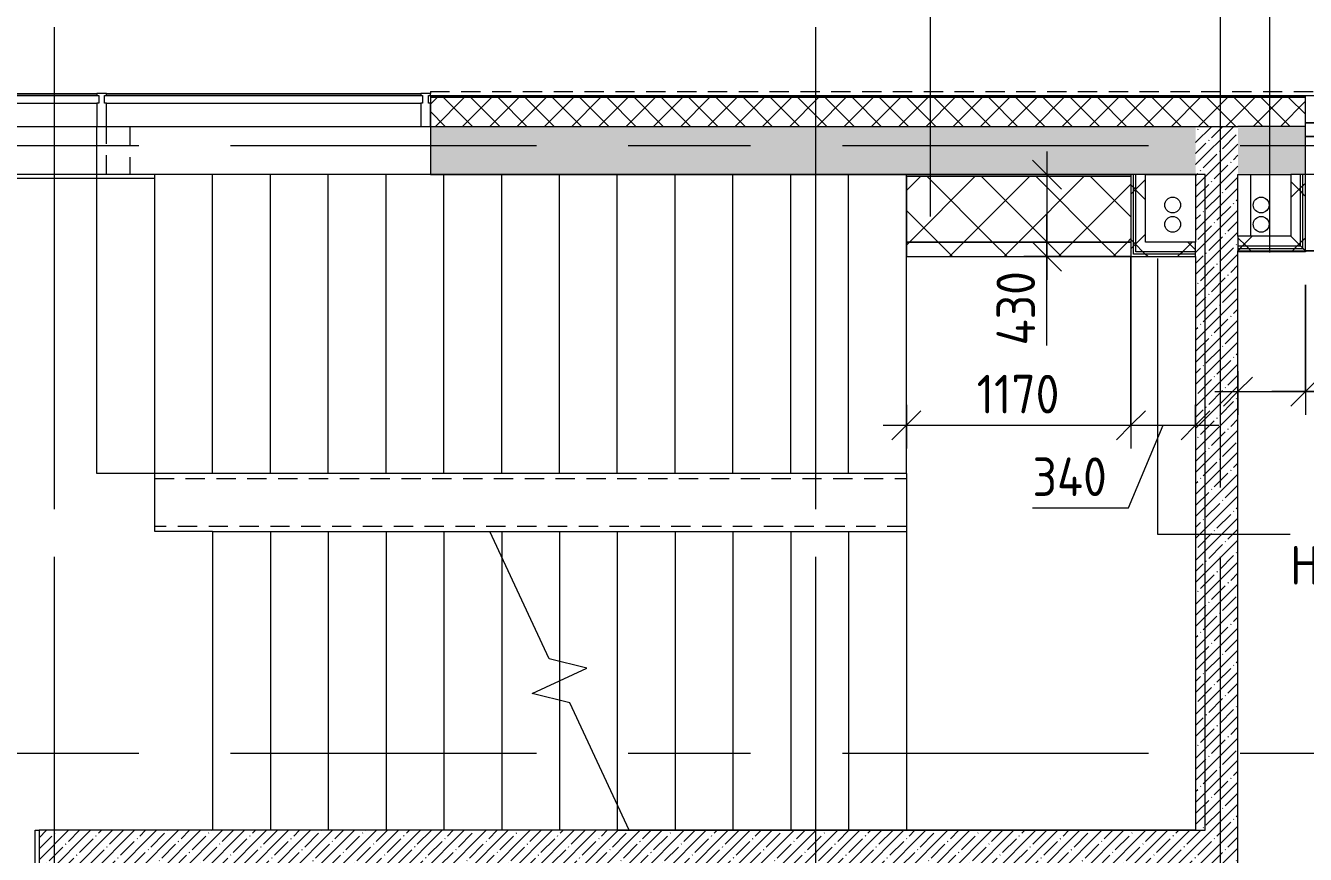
# Model space of a CAD drawing. Header units: millimetres. Extents: x 81037 to 284518, y -8553 to 29000.
# Drawn here: x 94510 to 101150, y 17625 to 21922 of the extents above; entities that cross this region are included whole.
import ezdxf

# ---------------------------------------------------------------- set-up
doc = ezdxf.new("R2010")
doc.units = ezdxf.units.MM
for name, pattern in [('200_ШТРИХ__ш1_п0_6_', [160, 100, -60]), ('ADSK_Штрих_ш2 п1', [300, 200, -100]), ('Осевая', [3175, 635, -476.25, 1587.5, -476.25])]:
    doc.linetypes.add(name, pattern=pattern)
for name, color, linetype, lineweight in [('A-ANNO-DIMS', 7, 'Continuous', 9), ('A-ANNO-DIMS-100', 7, 'Continuous', 9), ('A-DETL', 7, 'Continuous', 9), ('A-DETL-1', 7, 'ADSK_Штрих_ш2 п1', 9), ('A-DETL-MBND-1', 7, '200_ШТРИХ__ш1_п0_6_', 9), ('A-GLAZ', 7, 'Continuous', 9), ('A-GLAZ-CWMG', 7, 'Continuous', 9), ('A-WALL', 7, 'Continuous', 9), ('A-WALL-1', 7, 'Continuous', 13), ('A-WALL-IDEN', 7, 'Continuous', 9), ('I-WALL', 7, 'Continuous', 9), ('S-STRS', 7, 'Continuous', 9), ('S-STRS-MBND', 7, 'Continuous', 9), ('Оси', 7, 'Continuous', 9), ('Оси-2', 7, 'Осевая', 9)]:
    doc.layers.add(name, color=color, linetype=linetype, lineweight=lineweight)
for name, color, linetype, lineweight, true_color in [('A-FLOR-1', 7, 'Continuous', 9, 0xaaaaaa), ('A-WALL-2', 7, 'Continuous', 13, 0x008040), ('A-WALL-3', 7, 'Continuous', 9, 0xff80c0), ('I-WALL-2', 7, 'Continuous', 9, 0x008040)]:
    doc.layers.add(name, color=color, linetype=linetype, lineweight=lineweight, true_color=true_color)
doc.styles.add('GOST Common_1', font='GOST_Common.ttf', dxfattribs={"width": 0.9, "height": 200})
doc.styles.add('ISOCPEUR_1', font='isocpeur.ttf', dxfattribs={"width": 0.9, "height": 200})
doc.dimstyles.new('ISO-2_0_0_9К_Средний_округл2', dxfattribs={"dimscale": 304.8, "dimtxt": 199.196235, "dimasz": 0.492126, "dimexe": 0.393701, "dimexo": 0, "dimgap": 0, "dimtad": 1, "dimdec": 0, "dimrnd": 10, "dimzin": 0, "dimdsep": 46, "dimtxsty": 'ISOCPEUR_1', "dimblk1": 'OBLIQUE', "dimblk2": 'OBLIQUE', "dimsah": 1, "dimcen": 0.09, "dimdle": 0.393701, "dimazin": 0, "dimtfac": 1, "dimtdec": 4, "dimtix": 1, "dimtmove": 0, "dimatfit": 3, "dimfxl": 1, "dimtvp": 1, "dimtolj": 1, "dimtzin": 0, "dimarcsym": 2})
doc.dimstyles.new('ISO-2_0_0_9К_Средний_округл2_1', dxfattribs={"dimscale": 304.8, "dimtxt": 199.196235, "dimasz": 0.492126, "dimexe": 0.393701, "dimexo": 0, "dimgap": 0, "dimtad": 1, "dimdec": 0, "dimrnd": 10, "dimzin": 0, "dimdsep": 46, "dimtxsty": 'ISOCPEUR_1', "dimblk1": 'OBLIQUE', "dimblk2": 'OBLIQUE', "dimsah": 1, "dimcen": 0.09, "dimdle": 0.393701, "dimazin": 0, "dimtfac": 1, "dimtdec": 4, "dimtix": 1, "dimtmove": 1, "dimatfit": 3, "dimfxl": 1, "dimtvp": 1, "dimtolj": 1, "dimtzin": 0, "dimarcsym": 2})
pattern_1 = [(45, (0, 0), (-57.024626, 57.024626), []), (45, (57.025, 0), (-57.024626, 57.024626), [100.806, -20.161, 3.353, -16.808])]
pattern_2 = [(45, (0, 0), (-141.42136, 141.42136), []), (135, (0, 0), (-141.42136, -141.42136), [])]
pattern_3 = [(225, (225675.04, 20845.03), (141.42136, -141.42136), []), (315, (225675.04, 20845.03), (141.42136, 141.42136), [])]

# ---------------------------------------------------------------- blocks, each defined once
blk = doc.blocks.new('120_Окно_СКБ_1Ст - 120_Окно_СКБ_1Ст 900х2500_h_ с форточкой-22877787-План монтажа стен и перегородок 2 этажа в осях 23_33')
at = {"layer": 'A-GLAZ'}
for p, q in [((-450, -127), (-450, -57)), ((-450, -57), (-380, -57)), ((450, -57), (-450, -57)), ((-380, -57), (-380, -127)), ((380, -127), (380, -57)), ((380, -57), (450, -57)), ((450, -57), (450, -127)), ((-380, -127), (-450, -127)), ((-450, -127), (-400, -127)), ((-380, -127), (-400, -127)), ((-400, -127), (-400, -137)), ((380, -87), (-380, -87)), ((-380, -87), (-380, -127)), ((-330, -137), (-330, -87)), ((-330, -107), (330, -107)), ((330, -117), (-330, -117)), ((330, -137), (330, -87)), ((380, -127), (380, -87)), ((450, -127), (380, -127)), ((400, -127), (380, -127)), ((400, -127), (450, -127)), ((400, -137), (400, -127)), ((-400, -137), (400, -137)), ((400, -137), (-400, -137))]:
    blk.add_line(p, q, dxfattribs=at)
blk = doc.blocks.new('PNS_Панель прямоугольная1 - Нр_Стекло - 40мм-22959730-План монтажа стен и перегородок 2 этажа в осях 23_33')
at = {"layer": 'A-GLAZ'}
for p, q in [((-770, 0), (770, 0)), ((760, 0), (-760, 0)), ((-760, -40), (760, -40))]:
    blk.add_line(p, q, dxfattribs=at)
blk = doc.blocks.new('PNS_Панель прямоугольная1 - Нр_Стекло - 40мм-23689183-План монтажа стен и перегородок 2 этажа в осях 23_33')
at = {"layer": 'A-GLAZ'}
for p, q in [((-825, 0), (825, 0)), ((815, 0), (-815, 0)), ((-815, -40), (815, -40))]:
    blk.add_line(p, q, dxfattribs=at)
blk = doc.blocks.new('Прямоугольный импост - Импост структурный с накладкой - 170мм-22874516-План монтажа стен и перегородок 2 этажа в осях 23_33')
at = {"layer": 'A-GLAZ-CWMG'}
for p, q in [((-50, 40), (-50, 160)), ((-50, 160), (0, 160)), ((0, 160), (0, 40)), ((-40, 40), (-50, 40)), ((-50, -10), (-50, 0)), ((-50, 0), (-40, 0)), ((-40, 0), (-40, 40)), ((-10, 40), (-10, 0)), ((0, 40), (-10, 40)), ((-10, 0), (0, 0)), ((0, 0), (0, -10)), ((0, -10), (-50, -10))]:
    blk.add_line(p, q, dxfattribs=at)
blk = doc.blocks.new('Прямоугольный импост - Импост структурный с накладкой - 170мм-22855553-План монтажа стен и перегородок 2 этажа в осях 23_33')
at = {"layer": 'A-GLAZ-CWMG'}
for p, q in [((93360, 21570), (94880, 21570)), ((93360, 21400), (94880, 21400))]:
    blk.add_line(p, q, dxfattribs=at)
blk = doc.blocks.new('Прямоугольный импост - Импост структурный с накладкой - 170мм-23689142-План монтажа стен и перегородок 2 этажа в осях 23_33')
at = {"layer": 'A-GLAZ-CWMG'}
for p, q in [((94930, 21570), (96560, 21570)), ((94930, 21400), (96560, 21400))]:
    blk.add_line(p, q, dxfattribs=at)
blk = doc.blocks.new('Прямоугольный импост - Импост структурный с накладкой - 170мм-22874498-План монтажа стен и перегородок 2 этажа в осях 23_33')
at = {"layer": 'A-GLAZ-CWMG'}
for p, q in [((-25, 40), (-25, 160)), ((-25, 160), (25, 160)), ((25, 160), (25, 40)), ((-15, 40), (-25, 40)), ((-25, -10), (-25, 0)), ((-25, 0), (-15, 0)), ((-15, 0), (-15, 40)), ((15, 40), (15, 0)), ((25, 40), (15, 40)), ((15, 0), (25, 0)), ((25, 0), (25, -10)), ((25, -10), (-25, -10))]:
    blk.add_line(p, q, dxfattribs=at)
blk = doc.blocks.new('Зашивка приборов отопления31 - Зашивка приборов отопления-33324104-План монтажа стен и перегородок 2 этажа в осях 23_33')
at = {"layer": 'A-WALL-3'}
h = blk.add_hatch(dxfattribs=at)
h.set_pattern_fill('FP_46', color=256, style=0, pattern_type=2)
h.set_pattern_definition(pattern_3)
h.paths.add_polyline_path([(125430, 120), (125430, 45), (126595, 45), (126595, 120), (125494.1, 120)])
h = blk.add_hatch(dxfattribs=at)
h.set_pattern_fill('FP_46', color=256, style=0, pattern_type=2)
h.set_pattern_definition(pattern_3)
h.paths.add_polyline_path([(125430, 45), (125430, -295), (126595, -295), (126595, 45), (125494.1, 45)])
for p, q in [((126595, 120), (125430, 120)), ((126595, 45), (126595, 120)), ((126595, 45), (125430, 45)), ((125430, 45), (126595, 45)), ((126595, -295), (126595, 45)), ((125430, -295), (126595, -295))]:
    blk.add_line(p, q, dxfattribs=at)
blk = doc.blocks.new('DIMBLOCK53-План монтажа стен и перегородок 2 этажа в осях 23_33')
at = {"layer": 'A-ANNO-DIMS-100'}
for p, q in [((102619.6, 20635), (102619.6, 21270)), ((102513.6, 21150), (102739.6, 21150)), ((102619.6, 21150), (102513.6, 21150)), ((101150, 20755), (102739.6, 20755)), ((102619.6, 20755), (101150, 20755))]:
    blk.add_line(p, q, dxfattribs=at)
at = {"layer": 'A-ANNO-DIMS-100', "lineweight": 20}
for p, q in [((102619.6, 21150), (102544.6, 21225)), ((102619.6, 21150), (102694.6, 21075)), ((102619.6, 20755), (102544.6, 20830)), ((102619.6, 20755), (102694.6, 20680))]:
    blk.add_line(p, q, dxfattribs=at)
at = {"layer": 'A-ANNO-DIMS-100', "color": 0, "insert": (102358.3, 20753.3), "char_height": 200, "width": 478.071, "attachment_point": 1, "rotation": 90, "line_spacing_factor": 1.149209, "style": 'ISOCPEUR_1'}
blk.add_mtext('400', dxfattribs=at)
blk = doc.blocks.new('_Oblique')
at = {"color": 0, "linetype": 'ByBlock', "lineweight": -2}
blk.add_line((-0.5, -0.5), (0.5, 0.5), dxfattribs=at)
blk = doc.blocks.new('DIMBLOCK54-План монтажа стен и перегородок 2 этажа в осях 23_33')
at = {"layer": 'A-ANNO-DIMS-100'}
for p, q in [((101150, 20578), (101150, 19904.4)), ((101150, 20024.4), (101150, 20578)), ((100800, 20130.5), (100800, 19904.4)), ((100800, 20024.4), (100800, 20130.5)), ((100680, 20024.4), (101270, 20024.4)), ((101139.9, 20024.4), (100975, 20024.4)), ((101619.1, 20024.4), (101139.9, 20024.4))]:
    blk.add_line(p, q, dxfattribs=at)
at = {"layer": 'A-ANNO-DIMS-100', "lineweight": 20}
for p, q in [((100800, 20024.4), (100875, 20099.4)), ((101150, 20024.4), (101225, 20099.4)), ((100800, 20024.4), (100725, 19949.4)), ((101150, 20024.4), (101075, 19949.4))]:
    blk.add_line(p, q, dxfattribs=at)
at = {"layer": 'A-ANNO-DIMS-100', "color": 0, "insert": (101239.9, 20285.7), "char_height": 200, "width": 455.087, "attachment_point": 1, "line_spacing_factor": 1.149209, "style": 'ISOCPEUR_1'}
blk.add_mtext('350', dxfattribs=at)
blk = doc.blocks.new('DIMBLOCK67-План монтажа стен и перегородок 2 этажа в осях 23_33')
at = {"layer": 'A-ANNO-DIMS-100'}
for p, q in [((100245, 20725), (100245, 19730.4)), ((100245, 19850.4), (100245, 20725)), ((99080, 19956.5), (99080, 19730.4)), ((99080, 19850.4), (99080, 19956.5)), ((98960, 19850.4), (100245, 19850.4))]:
    blk.add_line(p, q, dxfattribs=at)
at = {"layer": 'A-ANNO-DIMS-100', "lineweight": 20}
for p, q in [((99080, 19850.4), (99155, 19925.4)), ((100245, 19850.4), (100320, 19925.4)), ((99080, 19850.4), (99005, 19775.4)), ((100245, 19850.4), (100170, 19775.4))]:
    blk.add_line(p, q, dxfattribs=at)
at = {"layer": 'A-ANNO-DIMS-100', "color": 0, "insert": (99444.2, 20111.7), "char_height": 200, "width": 524.039, "attachment_point": 1, "line_spacing_factor": 1.149209, "style": 'ISOCPEUR_1'}
blk.add_mtext('1170', dxfattribs=at)
blk = doc.blocks.new('DIMBLOCK68-План монтажа стен и перегородок 2 этажа в осях 23_33')
at = {"layer": 'A-ANNO-DIMS-100'}
for p, q in [((100245, 20725), (100245, 19730.4)), ((100245, 19850.4), (100245, 20725)), ((100580, 19956.5), (100580, 19730.4)), ((100580, 19850.4), (100580, 19956.5)), ((100232.8, 19422.1), (100412.5, 19850.4)), ((100245, 19850.4), (100700, 19850.4)), ((99734.5, 19422.1), (100232.8, 19422.1))]:
    blk.add_line(p, q, dxfattribs=at)
at = {"layer": 'A-ANNO-DIMS-100', "lineweight": 20}
for p, q in [((100245, 19850.4), (100320, 19925.4)), ((100580, 19850.4), (100655, 19925.4)), ((100245, 19850.4), (100170, 19775.4)), ((100580, 19850.4), (100505, 19775.4))]:
    blk.add_line(p, q, dxfattribs=at)
at = {"layer": 'A-ANNO-DIMS-100', "color": 0, "insert": (99734.5, 19683.3), "char_height": 200, "width": 478.071, "attachment_point": 1, "line_spacing_factor": 1.149209, "style": 'ISOCPEUR_1'}
blk.add_mtext('340', dxfattribs=at)
blk = doc.blocks.new('DIMBLOCK69-План монтажа стен и перегородок 2 этажа в осях 23_33')
at = {"layer": 'A-ANNO-DIMS-100'}
for p, q in [((99808.8, 21270), (99808.8, 20605)), ((99914.9, 21150), (99688.8, 21150)), ((99808.8, 21150), (99914.9, 21150)), ((99808.8, 20762.4), (99808.8, 20937.5)), ((100245, 20725), (99688.8, 20725)), ((99808.8, 20264), (99808.8, 20762.4)), ((99808.8, 20725), (100245, 20725))]:
    blk.add_line(p, q, dxfattribs=at)
at = {"layer": 'A-ANNO-DIMS-100', "lineweight": 20}
for p, q in [((99808.8, 21150), (99733.8, 21225)), ((99808.8, 21150), (99883.8, 21075)), ((99808.8, 20725), (99733.8, 20800)), ((99808.8, 20725), (99883.8, 20650))]:
    blk.add_line(p, q, dxfattribs=at)
at = {"layer": 'A-ANNO-DIMS-100', "color": 0, "insert": (99547.5, 20264), "char_height": 200, "width": 478.071, "attachment_point": 1, "rotation": 90, "line_spacing_factor": 1.149209, "style": 'ISOCPEUR_1'}
blk.add_mtext('430', dxfattribs=at)

msp = doc.modelspace()

# ---------------------------------------------------------------- hatches: boundary and pattern name
at = {"layer": 'A-WALL'}
h = msp.add_hatch(dxfattribs=at)
h.set_pattern_fill('FP_1', color=256, style=0, pattern_type=2)
h.set_pattern_definition([(45, (0, 0), (-70.71068, 70.71068), []), (135, (0, 0), (-70.71068, -70.71068), [])])
h.paths.add_polyline_path([(125080, 21400), (125230, 21400), (125230, 21550), (120150.2, 21550), (120150.2, 21400), (124931.1, 21400)])
h.paths.add_polyline_path([(119069.2, 21400), (119250.2, 21400), (119250.2, 21550), (117900.4, 21550), (117900.4, 21400), (118417.9, 21400)])
h.paths.add_polyline_path([(117000.4, 21400), (117000.4, 21550), (115600.4, 21550), (115600.4, 21400), (116100.4, 21400)])
h.paths.add_polyline_path([(113207.4, 21400), (113300.4, 21400), (113300.4, 21550), (112150, 21550), (112150, 21400), (112556, 21400)])
h.paths.add_polyline_path([(111050, 21400), (111250, 21400), (111250, 21550), (109950.4, 21550), (109950.8, 21400), (110602.1, 21400)])
h.paths.add_polyline_path([(109050.4, 21400), (109050.4, 21550), (107750.4, 21550), (107750.4, 21400), (108648.1, 21400)])
h.paths.add_polyline_path([(106850.4, 21400), (106850.4, 21550), (105550.2, 21550), (105550.2, 21400), (106694.2, 21400)])
h.paths.add_polyline_path([(103250.2, 21400), (103250.2, 21550), (102050, 21550), (102050, 21400), (102786.3, 21400)])
h.paths.add_polyline_path([(100580, 21400), (101150, 21400), (101150, 21550), (96610, 21550), (96610, 21400), (100181, 21400)])
h.paths.add_polyline_path([(93310, 21400), (93310, 21550), (93060, 21550), (93060, 21400)])
at = {"layer": 'I-WALL'}
h = msp.add_hatch(dxfattribs=at)
h.set_pattern_fill('FP_2', color=256, style=0, pattern_type=2)
h.set_pattern_definition(pattern_1)
h.paths.add_polyline_path([(100257.5, 21150), (100580, 21150), (100580, 21400), (96610, 21400), (96610, 21150), (100245, 21150)])
h.paths.add_polyline_path([(93030, 21150), (93310, 21150), (93310, 21400), (93030, 21400), (93030, 21262)])
h = msp.add_hatch(dxfattribs=at)
h.set_pattern_fill('FP_2', color=256, style=0, pattern_type=2)
h.set_pattern_definition(pattern_1)
h.paths.add_polyline_path([(100800, 17750), (100800, 21400), (100580, 21400), (100580, 17750)])
h = msp.add_hatch(dxfattribs=at)
h.set_pattern_fill('FP_2', color=256, style=0, pattern_type=2)
h.set_pattern_definition(pattern_1)
h.paths.add_polyline_path([(121210, 21150), (121210, 21400), (120850, 21400), (120850, 21150), (121023.2, 21150)])
h.paths.add_polyline_path([(119250.2, 21150), (119250.2, 21400), (117900.4, 21400), (117900.4, 21150), (119069.2, 21150)])
h.paths.add_polyline_path([(117000.4, 21150), (117000.4, 21400), (116100.4, 21400), (116100.4, 21150)])
h.paths.add_polyline_path([(113207.4, 21150), (113300.4, 21150), (113300.4, 21400), (112150, 21400), (112150, 21150), (112556, 21150)])
h.paths.add_polyline_path([(111050, 21150), (111250, 21150), (111250, 21400), (111050, 21400), (111050, 21275)])
h.paths.add_polyline_path([(110350, 21150), (110350, 21400), (109950.4, 21400), (109950.8, 21150)])
h.paths.add_polyline_path([(109050.4, 21150), (109050.4, 21400), (107750.4, 21400), (107750.4, 21150), (108973.8, 21150)])
h.paths.add_polyline_path([(106694.2, 21150), (106850.4, 21150), (106850.4, 21400), (106050, 21400), (106050, 21150)])
h.paths.add_polyline_path([(103250.2, 21150), (103250.2, 21400), (102050, 21400), (102050, 21150), (103111.9, 21150)])
h.paths.add_polyline_path([(101075, 21150), (101150, 21150), (101150, 21400), (100800, 21400), (100800, 21150), (100832.3, 21150)])
h = msp.add_hatch(dxfattribs=at)
h.set_pattern_fill('FP_2', color=256, style=0, pattern_type=2)
h.set_pattern_definition(pattern_1)
h.paths.add_polyline_path([(100800, 17530), (100800, 17750), (94580, 17750), (94580, 17530), (100720, 17530)])
at = {"layer": 'I-WALL-2'}
h = msp.add_hatch(dxfattribs=at)
h.set_pattern_fill('FP_38', color=256, style=0, pattern_type=2)
h.set_pattern_definition(pattern_2)
h.paths.add_polyline_path([(100257.5, 20725), (100257.5, 21150), (100245, 21150), (100245, 20725)])
h = msp.add_hatch(dxfattribs=at)
h.set_pattern_fill('FP_38', color=256, style=0, pattern_type=2)
h.set_pattern_definition(pattern_2)
h.paths.add_polyline_path([(100257.5, 20737.5), (100270, 20737.5), (100270, 21150), (100257.5, 21150), (100257.5, 20740.4)])
h = msp.add_hatch(dxfattribs=at)
h.set_pattern_fill('FP_38', color=256, style=0, pattern_type=2)
h.set_pattern_definition(pattern_2)
h.paths.add_polyline_path([(100320, 20750), (100320, 21150), (100270, 21150), (100270, 20750)])
h = msp.add_hatch(dxfattribs=at)
h.set_pattern_fill('FP_38', color=256, style=0, pattern_type=2)
h.set_pattern_definition(pattern_2)
h.paths.add_polyline_path([(101125, 20780), (101125, 21150), (101075, 21150), (101075, 20780)])
h = msp.add_hatch(dxfattribs=at)
h.set_pattern_fill('FP_38', color=256, style=0, pattern_type=2)
h.set_pattern_definition(pattern_2)
h.paths.add_polyline_path([(101137.5, 20767.5), (101137.5, 21150), (101125, 21150), (101125, 20767.5)])
h = msp.add_hatch(dxfattribs=at)
h.set_pattern_fill('FP_38', color=256, style=0, pattern_type=2)
h.set_pattern_definition(pattern_2)
h.paths.add_polyline_path([(101150, 20755), (101150, 21150), (101137.5, 21150), (101137.5, 20755)])
h = msp.add_hatch(dxfattribs=at)
h.set_pattern_fill('FP_38', color=256, style=0, pattern_type=2)
h.set_pattern_definition(pattern_2)
h.paths.add_polyline_path([(100580, 20750), (100580, 20800), (100320, 20800), (100320, 20750), (100506.6, 20750)])
h = msp.add_hatch(dxfattribs=at)
h.set_pattern_fill('FP_38', color=256, style=0, pattern_type=2)
h.set_pattern_definition(pattern_2)
h.paths.add_polyline_path([(100800, 20780), (101075, 20780), (101075, 20830), (100800, 20830)])
h = msp.add_hatch(dxfattribs=at)
h.set_pattern_fill('FP_38', color=256, style=0, pattern_type=2)
h.set_pattern_definition(pattern_2)
h.paths.add_polyline_path([(100580, 20725), (100580, 20737.5), (100257.5, 20737.5), (100257.5, 20725), (100320, 20725)])
h = msp.add_hatch(dxfattribs=at)
h.set_pattern_fill('FP_38', color=256, style=0, pattern_type=2)
h.set_pattern_definition(pattern_2)
h.paths.add_polyline_path([(100320, 20737.5), (100580, 20737.5), (100580, 20750), (100270, 20750), (100270, 20737.5)])
h = msp.add_hatch(dxfattribs=at)
h.set_pattern_fill('FP_38', color=256, style=0, pattern_type=2)
h.set_pattern_definition(pattern_2)
h.paths.add_polyline_path([(100800, 20767.5), (101125, 20767.5), (101125, 20780), (100800, 20780)])
h = msp.add_hatch(dxfattribs=at)
h.set_pattern_fill('FP_38', color=256, style=0, pattern_type=2)
h.set_pattern_definition(pattern_2)
h.paths.add_polyline_path([(100832.3, 20755), (101137.5, 20755), (101137.5, 20767.5), (100800, 20767.5), (100800, 20755)])

# ---------------------------------------------------------------- linework, layer by layer
at = {"layer": 'A-DETL'}
for centre in [(100461.5, 20992.2), (100920.2, 20992.2), (100461.5, 20892.2), (100920.2, 20892.2)]:
    msp.add_circle(centre, 41, dxfattribs=at)
at = {"layer": 'A-DETL-1'}
msp.add_line((100843.3, 20754), (110863.3, 20754), dxfattribs=at)
at = {"layer": 'A-DETL-MBND-1'}
for p, q in [((96610, 21580), (96610, 21570)), ((96610, 21580), (111141.9, 21580)), ((96610, 21560), (96610, 21558)), ((94930, 21150), (94930, 21400)), ((95050, 21400), (95050, 21150)), ((95180, 19575), (99080, 19575)), ((99080, 19325), (95180, 19325))]:
    msp.add_line(p, q, dxfattribs=at)
at = {"layer": 'A-FLOR-1'}
for p, q in [((94880, 21150), (94880, 21400)), ((95180, 21130), (93050, 21130)), ((95180, 21150), (93310, 21150)), ((95180, 19300), (95180, 21150)), ((100865, 21150), (100865, 20830)), ((101150, 20750), (100800, 20750)), ((100865, 20755), (100865, 20750)), ((101150, 20755), (101150, 20750)), ((95480, 19300), (95180, 19300)), ((94559, 13620), (94559, 17750)), ((94559, 17750), (94580, 17750))]:
    msp.add_line(p, q, dxfattribs=at)
at = {"layer": 'A-WALL'}
for p, q in [((109950.4, 21558), (96610, 21558)), ((96610, 21558), (96610, 21400)), ((101150, 21400), (101150, 21558)), ((100580, 21400), (100800, 21400))]:
    msp.add_line(p, q, dxfattribs=at)
at = {"layer": 'A-WALL-1'}
for p, q in [((101150, 21553), (96610, 21553)), ((101150, 21550), (96610, 21550)), ((96610, 21400), (100580, 21400)), ((101150, 21400), (100800, 21400))]:
    msp.add_line(p, q, dxfattribs=at)
at = {"layer": 'A-WALL-2'}
for p, q in [((100320, 21150), (100245, 21150)), ((100257.5, 20737.5), (100257.5, 21150)), ((100270, 20750), (100270, 21150)), ((101150, 21150), (101075, 21150)), ((101125, 20780), (101125, 21150)), ((101137.5, 20767.5), (101137.5, 21150)), ((100580, 20725), (100580, 20800)), ((100800, 20830), (100800, 20755)), ((100580, 20737.5), (100257.5, 20737.5)), ((100580, 20750), (100270, 20750)), ((100800, 20780), (101125, 20780)), ((100800, 20767.5), (101137.5, 20767.5))]:
    msp.add_line(p, q, dxfattribs=at)
at = {"layer": 'A-WALL-IDEN'}
for p, q in [((99204.5, 20932.5), (99204.5, 22367.3)), ((100965, 20745.3), (100965, 22312.6)), ((100381.9, 20715), (100381.9, 19285.2)), ((100381.9, 19285.2), (101070.9, 19285.2))]:
    msp.add_line(p, q, dxfattribs=at)
at = {"layer": 'I-WALL'}
for p, q in [((96610, 21400), (96610, 21150)), ((101150, 21150), (101150, 21400)), ((96610, 21150), (100245, 21150)), ((100320, 21150), (100580, 21150)), ((100580, 21150), (100580, 20800)), ((100800, 21150), (101075, 21150)), ((100800, 20830), (100800, 21150)), ((105550, 21150), (101150, 21150)), ((100580, 20725), (100580, 17750)), ((100800, 15235), (100800, 20755)), ((94580, 17750), (94580, 13620)), ((100580, 17750), (94580, 17750))]:
    msp.add_line(p, q, dxfattribs=at)
at = {"layer": 'I-WALL-2'}
for p, q in [((100245, 21150), (100245, 20725)), ((100320, 20800), (100320, 21150)), ((101075, 21150), (101075, 20830)), ((101150, 20755), (101150, 21150)), ((100580, 20800), (100320, 20800)), ((101075, 20830), (100800, 20830)), ((100245, 20725), (100580, 20725)), ((100800, 20755), (101150, 20755))]:
    msp.add_line(p, q, dxfattribs=at)
at = {"layer": 'S-STRS'}
for p, q in [((94880, 19600), (94880, 21150)), ((95480, 21150), (95180, 21150)), ((95780, 21150), (95480, 21150)), ((95480, 19600), (95480, 21150)), ((95480, 19600), (95480, 21150)), ((96080, 21150), (95780, 21150)), ((95780, 19600), (95780, 21150)), ((95780, 19600), (95780, 21150)), ((96380, 21150), (96080, 21150)), ((96080, 19600), (96080, 21150)), ((96080, 19600), (96080, 21150)), ((96610, 21150), (96380, 21150)), ((96380, 19600), (96380, 21150)), ((96380, 19600), (96380, 21150)), ((96680, 19600), (96680, 21150)), ((96680, 19600), (96680, 21150)), ((96980, 19600), (96980, 21150)), ((96980, 19600), (96980, 21150)), ((97280, 19600), (97280, 21150)), ((97280, 19600), (97280, 21150)), ((97580, 19600), (97580, 21150)), ((97580, 19600), (97580, 21150)), ((97880, 19600), (97880, 21150)), ((97880, 19600), (97880, 21150)), ((98180, 19600), (98180, 21150)), ((98180, 19600), (98180, 21150)), ((98480, 19600), (98480, 21150)), ((98480, 19600), (98480, 21150)), ((98780, 19600), (98780, 21150)), ((98780, 19600), (98780, 21150)), ((99080, 21140), (99080, 21150)), ((99080, 21140), (99080, 21150)), ((99080, 19600), (99080, 20725)), ((99080, 19600), (99080, 20725)), ((95480, 19600), (95180, 19600)), ((95780, 19600), (95480, 19600)), ((96080, 19600), (95780, 19600)), ((96380, 19600), (96080, 19600)), ((96680, 19600), (96380, 19600)), ((96980, 19600), (96680, 19600)), ((97280, 19600), (96980, 19600)), ((97580, 19600), (97280, 19600)), ((97880, 19600), (97580, 19600)), ((98180, 19600), (97880, 19600)), ((98480, 19600), (98180, 19600)), ((98780, 19600), (98480, 19600)), ((99080, 19600), (98780, 19600)), ((99080, 19600), (99080, 19300)), ((95480, 19300), (95480, 17750)), ((95480, 19300), (95780, 19300)), ((95480, 19300), (95480, 17750)), ((95780, 19300), (96080, 19300)), ((95780, 19300), (95780, 17750)), ((95780, 19300), (95780, 17750)), ((96080, 19300), (96380, 19300)), ((96080, 19300), (96080, 17750)), ((96080, 19300), (96080, 17750)), ((96380, 19300), (96680, 19300)), ((96380, 19300), (96380, 17750)), ((96380, 19300), (96380, 17750)), ((96680, 19300), (96918.6, 19300)), ((96680, 19300), (96680, 17750)), ((96680, 19300), (96680, 17750)), ((96918.6, 19300), (96980, 19300)), ((96980, 19300), (97280, 19300)), ((96980, 19300), (96980, 19168.4)), ((96980, 19300), (96980, 19168.4)), ((97280, 19300), (97580, 19300)), ((97280, 19300), (97280, 18625.4)), ((97280, 19300), (97280, 18625.4)), ((97580, 19300), (97880, 19300)), ((97580, 19300), (97580, 17881.6)), ((97580, 19300), (97580, 17881.6)), ((97880, 19300), (98180, 19300)), ((97880, 19300), (97880, 17750)), ((97880, 19300), (97880, 17750)), ((98180, 19300), (98480, 19300)), ((98180, 19300), (98180, 17750)), ((98180, 19300), (98180, 17750)), ((98480, 19300), (98780, 19300)), ((98480, 19300), (98480, 17750)), ((98480, 19300), (98480, 17750)), ((98780, 19300), (99080, 19300)), ((98780, 19300), (98780, 17750)), ((98780, 19300), (98780, 17750)), ((99080, 19300), (99080, 17750)), ((99080, 19300), (99080, 17750)), ((96980, 19168.4), (96980, 17750)), ((96980, 19168.4), (96980, 17750)), ((97280, 18625.4), (97280, 18525)), ((97280, 18625.4), (97280, 18525)), ((97280, 18525), (97280, 18424.6)), ((97280, 18525), (97280, 18424.6)), ((97280, 18424.6), (97280, 17750)), ((97280, 18424.6), (97280, 17750)), ((97580, 17881.6), (97580, 17750)), ((97580, 17881.6), (97580, 17750)), ((97580, 17750), (97641.4, 17750))]:
    msp.add_line(p, q, dxfattribs=at)
at = {"layer": 'S-STRS-MBND'}
for p, q in [((94880, 19600), (94880, 21150)), ((99080, 21150), (94880, 21150)), ((95180, 19600), (95180, 21150)), ((95180, 19600), (95180, 21150)), ((95480, 19600), (95480, 21150)), ((95480, 19600), (95480, 21150)), ((95780, 19600), (95780, 21150)), ((95780, 19600), (95780, 21150)), ((96080, 19600), (96080, 21150)), ((96080, 19600), (96080, 21150)), ((96380, 19600), (96380, 21150)), ((96380, 19600), (96380, 21150)), ((96680, 19600), (96680, 21150)), ((96680, 19600), (96680, 21150)), ((96980, 19600), (96980, 21150)), ((96980, 19600), (96980, 21150)), ((97280, 19600), (97280, 21150)), ((97280, 19600), (97280, 21150)), ((97580, 19600), (97580, 21150)), ((97580, 19600), (97580, 21150)), ((97880, 19600), (97880, 21150)), ((97880, 19600), (97880, 21150)), ((98180, 19600), (98180, 21150)), ((98180, 19600), (98180, 21150)), ((98480, 19600), (98480, 21150)), ((98480, 19600), (98480, 21150)), ((98780, 19600), (98780, 21150)), ((98780, 19600), (98780, 21150)), ((100630, 21150), (99080, 21150)), ((99080, 19600), (99080, 21150)), ((99080, 19600), (99080, 21150)), ((100630, 17750), (100630, 21150)), ((99080, 19600), (94880, 19600)), ((99080, 19600), (99080, 19300)), ((96918.6, 19300), (99080, 19300)), ((97227.2, 18638.3), (96918.6, 19300)), ((96980, 19300), (96980, 19168.4)), ((96980, 19300), (96980, 19168.4)), ((97280, 19300), (97280, 18625.4)), ((97280, 19300), (97280, 18625.4)), ((97580, 19300), (97580, 17881.6)), ((97580, 19300), (97580, 17881.6)), ((97880, 19300), (97880, 17750)), ((97880, 19300), (97880, 17750)), ((98180, 19300), (98180, 17750)), ((98180, 19300), (98180, 17750)), ((98480, 19300), (98480, 17750)), ((98480, 19300), (98480, 17750)), ((98780, 19300), (98780, 17750)), ((98780, 19300), (98780, 17750)), ((99080, 19300), (99080, 17750)), ((99080, 19300), (99080, 17750)), ((97421.6, 18591), (97227.2, 18638.3)), ((97138.4, 18459), (97421.6, 18591)), ((97280, 18525), (97280, 18424.6)), ((97280, 18525), (97280, 18424.6)), ((97332.8, 18411.7), (97138.4, 18459)), ((97641.4, 17750), (97332.8, 18411.7)), ((97641.4, 17750), (99080, 17750)), ((99080, 17750), (100630, 17750))]:
    msp.add_line(p, q, dxfattribs=at)
at = {"layer": 'Оси'}
for p, q in [((100710, 19528.3), (100710, 22028.3)), ((94660, 19415.1), (94660, 21915.1)), ((98610, 19415.1), (98610, 21915.1))]:
    msp.add_line(p, q, dxfattribs=at)
at = {"layer": 'Оси-2'}
for p, q in [((84936.7, 21300), (122580, 21300)), ((100710, 593.7), (100710, 19528.3)), ((94660, 593.7), (94660, 19415.1)), ((98610, 593.7), (98610, 19415.1)), ((84936.7, 18150), (122760, 18150))]:
    msp.add_line(p, q, dxfattribs=at)

# ---------------------------------------------------------------- block references
at = {"layer": 'A-GLAZ'}
for name, p in [('PNS_Панель прямоугольная1 - Нр_Стекло - 40мм-22959730-План монтажа стен и перегородок 2 этажа в осях 23_33', (94120, 21560)), ('PNS_Панель прямоугольная1 - Нр_Стекло - 40мм-23689183-План монтажа стен и перегородок 2 этажа в осях 23_33', (95745, 21560)), ('120_Окно_СКБ_1Ст - 120_Окно_СКБ_1Ст 900х2500_h_ с форточкой-22877787-План монтажа стен и перегородок 2 этажа в осях 23_33', (101600, 21475))]:
    msp.add_blockref(name, p, dxfattribs=at)
at = {"layer": 'A-GLAZ-CWMG'}
for name in ['Прямоугольный импост - Импост структурный с накладкой - 170мм-22855553-План монтажа стен и перегородок 2 этажа в осях 23_33', 'Прямоугольный импост - Импост структурный с накладкой - 170мм-23689142-План монтажа стен и перегородок 2 этажа в осях 23_33']:
    msp.add_blockref(name, (0, 0), dxfattribs=at)
at = {"layer": 'A-GLAZ-CWMG', "extrusion": (0, 0, -1), "rotation": 180}
for name, p in [('Прямоугольный импост - Импост структурный с накладкой - 170мм-22874498-План монтажа стен и перегородок 2 этажа в осях 23_33', (-94905, 21560)), ('Прямоугольный импост - Импост структурный с накладкой - 170мм-22874516-План монтажа стен и перегородок 2 этажа в осях 23_33', (-96610, 21560))]:
    msp.add_blockref(name, p, dxfattribs=at)
at = {"layer": 'A-WALL-3', "rotation": 180}
msp.add_blockref('Зашивка приборов отопления31 - Зашивка приборов отопления-33324104-План монтажа стен и перегородок 2 этажа в осях 23_33', (225675, 20845), dxfattribs=at)

# ---------------------------------------------------------------- texts
at = {"layer": 'A-WALL-IDEN', "insert": (101070.9, 19224.3), "char_height": 200, "width": 360.759, "attachment_point": 1, "style": 'GOST Common_1'}
msp.add_mtext('На', dxfattribs=at)

# ---------------------------------------------------------------- dimensions: what is measured, and where the dimension line sits
at = {"layer": 'A-ANNO-DIMS'}
dim = msp.add_linear_dim(base=(99808.8, 20725), p1=(99914.9, 21150), p2=(100245, 20725), angle=90, dimstyle='ISO-2_0_0_9К_Средний_округл2_1', override={"dimpost": '<>', "dimfxl": 538.165091}, dxfattribs=at)
dim.commit()
dim.dimension.update_dxf_attribs({"geometry": 'DIMBLOCK69-План монтажа стен и перегородок 2 этажа в осях 23_33', "text_midpoint": (99680.8, 20503), "dimtype": 160, "text_rotation": 90})
dim = msp.add_linear_dim(base=(102619.6, 21150), p1=(101150, 20755), p2=(102513.6, 21150), angle=90, dimstyle='ISO-2_0_0_9К_Средний_округл2', override={"dimpost": '<>', "dimfxl": 1419.617566}, dxfattribs=at)
dim.commit()
dim.dimension.update_dxf_attribs({"geometry": 'DIMBLOCK53-План монтажа стен и перегородок 2 этажа в осях 23_33', "text_midpoint": (102519.6, 20952.5)})
dim = msp.add_linear_dim(base=(100245, 19850.4), p1=(99080, 19956.5), p2=(100245, 20725), dimstyle='ISO-2_0_0_9К_Средний_округл2', override={"dimpost": '<>', "dimfxl": 1395.642646}, dxfattribs=at)
dim.commit()
dim.dimension.update_dxf_attribs({"geometry": 'DIMBLOCK67-План монтажа стен и перегородок 2 этажа в осях 23_33', "text_midpoint": (99662.5, 19950.4)})
for base, p1, p2, override, picture, middle in [((100580, 19850.4), (100245, 20725), (100580, 19956.5), {"dimpost": '<>', "dimfxl": 838.342648}, 'DIMBLOCK68-План монтажа стен и перегородок 2 этажа в осях 23_33', (99973.5, 19550)), ((101150, 20024.4), (100800, 20130.5), (101150, 20578), {"dimpost": '<>', "dimfxl": 568.11706}, 'DIMBLOCK54-План монтажа стен и перегородок 2 этажа в осях 23_33', (101467.4, 20152.4))]:
    dim = msp.add_linear_dim(base=base, p1=p1, p2=p2, dimstyle='ISO-2_0_0_9К_Средний_округл2_1', override=override, dxfattribs=at)
    dim.commit()
    dim.dimension.update_dxf_attribs({"geometry": picture, "text_midpoint": middle, "dimtype": 160})

doc.saveas('drawing.dxf')
